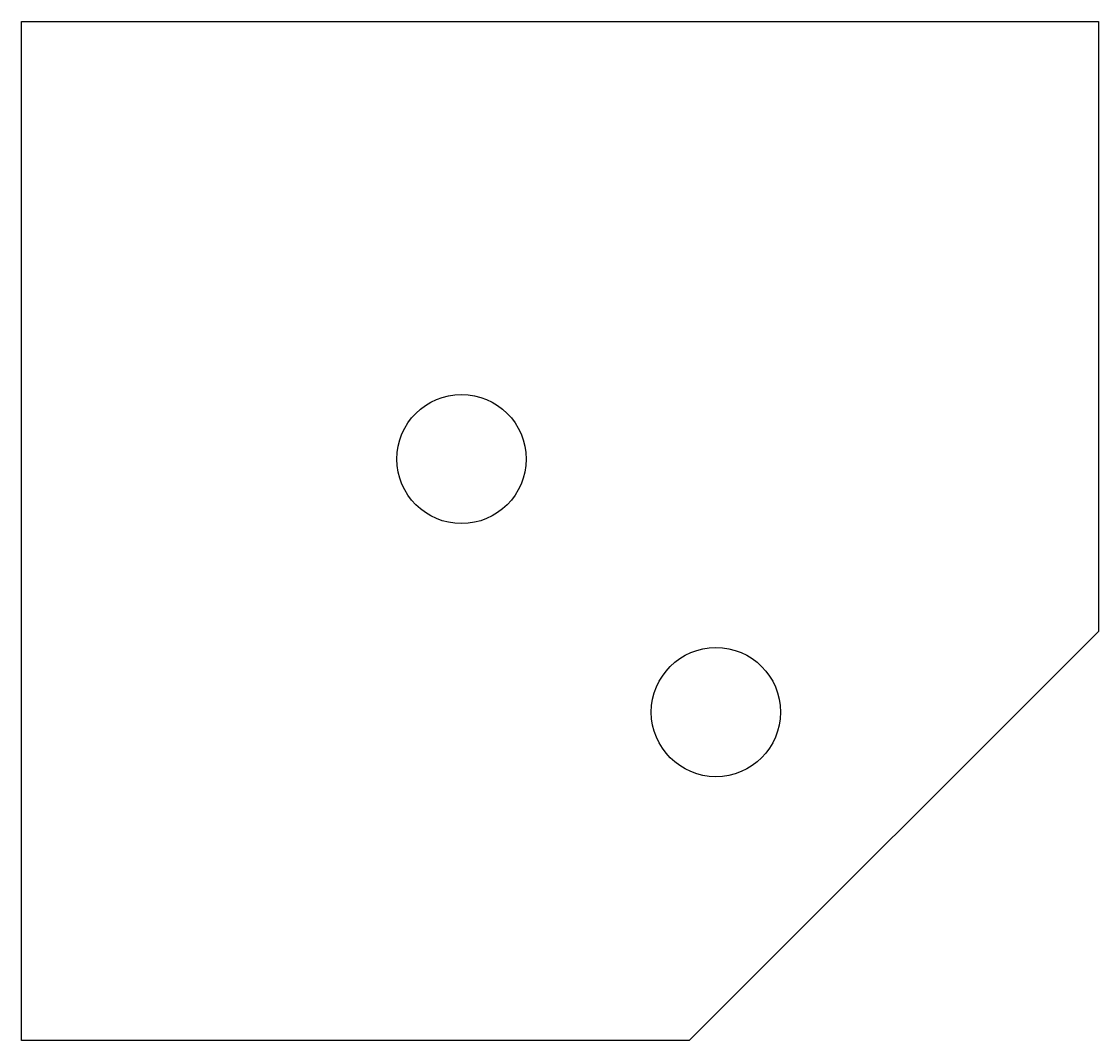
# Model space of a CAD drawing. Header units: millimetres. Extents: x 0 to 150, y 0 to 142.
import ezdxf

# ---------------------------------------------------------------- set-up
doc = ezdxf.new("R2010")
doc.units = ezdxf.units.MM

msp = doc.modelspace()

# ---------------------------------------------------------------- linework, layer by layer
at = {"color": 1}
for p, q in [((0, 0), (0, 142)), ((0, 142), (150, 142)), ((150, 142), (150, 57)), ((150, 57), (93, 0)), ((93, 0), (0, 0))]:
    msp.add_line(p, q, dxfattribs=at)
for centre in [(61.28, 81.03), (96.72, 45.76)]:
    msp.add_circle(centre, 9, dxfattribs=at)

doc.saveas('drawing.dxf')
